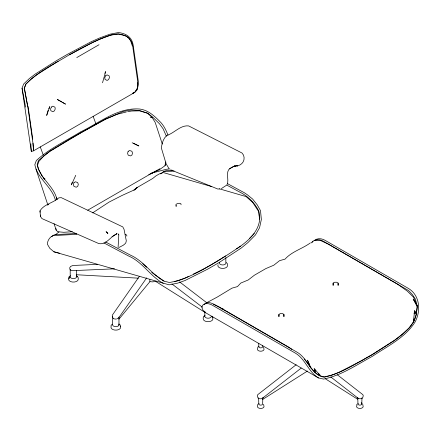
<?xml version="1.0" encoding="UTF-8"?>
<svg xmlns="http://www.w3.org/2000/svg" width="441" height="441" viewBox="0 0 441 441"><rect width="100%" height="100%" fill="white"/><g stroke="black" fill="none" stroke-linecap="round" stroke-linejoin="round"><path stroke-width="0.66" d="M283.916 315.409L283.916 314.389L282.455 313.545L280.388 313.545L278.927 314.389L278.927 316.599L278.927 315.58M283.916 314.389L283.916 316.599L283.916 315.58M338.115 284.114L338.115 283.094L336.654 282.251L334.592 282.257L333.131 283.1L333.131 285.305L333.131 284.291M338.115 283.094L338.115 285.305L338.115 284.285M33.003 143.231L33.549 150.877L31.311 151.395L30.831 143.816M137.757 85.526L137.735 87.39L136.886 90.151L134.643 92.456L33.632 150.772L33.009 143.54L28.097 108.85L24.426 88.244L25.854 84.148C38.147 71.503 54.464 63.934 69.314 54.789C82.787 47.622 96.006 39.762 110.647 35.142C121.192 31.818 132.653 36.223 132.995 48.284L137.57 80.455L137.774 84.286M262.693 345.38L262.66 346.753A1.935 1.119 0 0 1 260.223 347.833A1.935 1.119 0 0 1 259.049 346.196M262.808 397.815L262.66 404A1.935 1.119 0 0 1 260.223 405.075A1.935 1.119 0 0 1 259.049 403.438M361.807 404L361.956 397.815M176.157 205.528L176.13 206.41L175.942 204.415L177.403 203.571L179.437 203.268L180.854 203.676L181.069 204.784M413.504 319.157L413.41 321.202L414.65 310.707L416.326 314.378C413.895 326.241 403.509 333.583 394.497 340.496C387.088 345.264 379.646 349.978 372.237 354.751C356.714 363.015 341.687 373.411 324.273 377.165C314.499 376.035 309.935 365.672 304.307 359.029M118.094 247.517L118.794 234.937L118.304 233.973L118.794 234.904M150.243 173.649L159.074 169.983L165.055 165.667L165.502 162.983M414.033 313.854L414.65 310.707L416.326 314.378L417.219 306.401L413.63 297.311L407.341 291.159L397.584 284.18L328.269 244.11L320.701 240.593L314.88 240.373M226.448 184.917L239.684 192.044C247.93 196.118 254.711 202.821 258.801 211.074C263.514 227.743 249.264 240.78 236.536 248.79M165.055 165.667L165.844 161.996M227.198 184.388C229.055 179.68 225.946 174.14 228.681 169.686C231.078 167.442 234.298 165.557 237.705 165.855C242.627 164.57 245.367 160.083 243.57 155.199L242.092 153.104L241.282 152.641L188.627 125.917C180.413 124.985 174.355 133.077 166.93 135.409M68.592 278.304L68.983 276.876L70.56 275.752M69.865 277.102L69.551 278.243L69.551 277.224M48.069 110.393L46.685 115.432L49.783 106.623L48.802 108.778M102.532 82.765L105.653 71.585L104.859 73.327M72.236 182.26L71.425 184.889L75.742 175.309M137.118 89.275L138.43 84.402L138.369 81.673L133.143 44.976C131.914 37.182 126.093 33.362 118.392 32.557L109.941 34.189L99.572 37.987L91.331 41.669L67.738 54.16L56.58 60.599L35.368 73.978L29.404 78.498L23.649 84.011L22.05 88.178L31.311 151.395M112.008 236.762L116.964 233.763L116.485 233.587L116.964 233.763C110.548 236.2 106.524 245.19 98.784 243.575L42.601 218.89L41.79 218.427L40.423 216.382L40.004 210.881C43.824 204.238 53.339 202.948 58.774 197.849L61.293 197.656L122.785 226.906L124.015 229.248L126.313 240.852L125.779 242.919L124.842 243.961L123.248 245.251L119.053 247.445M204.194 316.605L204.712 315.491M257.875 346.973L257.434 349.3A3.291 1.902 0 0 0 260.725 351.201A3.291 1.902 0 0 0 264.016 349.3L263.575 346.973M257.875 404.221L257.434 406.541A3.291 1.902 0 0 0 260.725 408.443A3.291 1.902 0 0 0 264.016 406.541L263.575 404.221M356.582 405.169L357.023 404.221M204.051 304.692C206.234 301.209 211.46 302.73 214.359 304.45L297.091 352.216C308.044 358.406 310.844 374.795 324.278 376.912L331.985 375.048L338.897 372.353L361.173 360.887L372.237 354.498L394.508 340.248L401.426 334.956L409.132 327.922L413.741 321.577L416.332 314.124L417.335 306.208L415.317 298.965L412.418 294.66L408.548 290.536L323.617 241.37C319.813 238.84 314.075 238.961 311.23 242.903M139.29 276.49L112.306 315.188L112.323 317.255M118.53 318.11L146.699 277.852M206.487 303.436L207.276 302.41L217.259 297.069L231.949 288.166L237.479 286.589L240.764 283.078L248.211 279.985L254.424 275.19L265.879 268.575L273.767 265.228L279.544 260.686L285.068 259.115C291.832 251.513 302.3 248.834 310.387 242.881M118.949 319.179L149.89 281.672L149.819 279.638M312.239 242.318L313.033 241.354M112.212 324.19L111.077 325.48L111.077 326.753A4.84 2.795 0 0 0 116.06 330.122A4.84 2.795 0 0 0 120.41 326.467M166.593 135.712C163.098 138.761 161.957 143.501 161.34 147.906L166.086 163.683L168.87 168.468M135.122 91.408L136.721 89.699M206.377 303.369L207.276 302.41M51.784 236.646C53.422 234.595 56.255 234.177 58.714 234.436L76.343 233.487M249.667 238.212L254.297 233.521M160.474 173.897C163.903 169.95 169.664 171.94 174.14 170.987M162.492 172.591C165.044 169.785 168.991 170.601 172.365 170.248M133.943 190.473L137.537 187.287L152.751 178.462L155.91 175.909L159.438 173.87L162.216 173.203M55.483 234.799L58.967 231.878M135.067 189.299L137.537 187.287L133.237 190.38L121.981 195.495L109.054 202.105L92.643 212.882M226.305 185.385L221.343 188.616M296.187 364.713L257.748 394.662L257.335 395.786L257.963 397.975L259.148 398.653L260.752 398.791L262.345 398.344L301.186 368.103M314.62 240.417C317.559 237.76 322.139 238.504 325.265 240.428L407.997 288.188C420.019 294.963 421.227 311.076 414.876 322.332C404.805 338.01 387.237 346.29 372.281 356.383C356.554 364.845 341.328 375.523 323.556 379.073L318.534 377.954L205.837 312.889L202.943 310.21L201.757 307.134C203.108 302.118 209.409 303.248 212.711 305.409L295.442 353.175C305.503 359.15 308.397 372.011 318.534 377.954M225.654 255.896C209.607 265.89 193.097 276.452 174.757 281.463M240.488 246.199C225.401 256.475 209.988 266.325 193.401 274.026M262.439 399.574L307.438 371.052M58.251 61.178L37.165 74.474L31.361 78.878L25.854 84.148L24.266 88.189L27.783 106.529M76.773 57.578L99.027 44.728M87.753 210.17L152.531 172.773M205.054 315.547L203.874 316.23L203.229 317.625L203.229 318.898A4.84 2.795 0 0 0 209.321 321.594A4.84 2.795 0 0 0 212.259 317.498M153.92 172.018L159.929 168.716M229.552 168.754L234.513 166.031M69.314 54.789L92.775 42.369L100.796 38.786L110.708 35.153L118.497 33.935L126.495 36.19L129.114 38.422L130.779 41.173L132.383 46.084M116.804 318.815L118.205 318.093M188.941 276.264L184.873 278.304L177.695 280.878L169.443 282.51L164.058 281.143L151.715 272.444M132.702 93.299C137.168 92.064 138.016 86.767 137.609 82.787M132.763 93.227L134.643 92.456M221.801 309.003L223.058 308.513M148.744 174.531L152.426 173.214M152.117 173.004L166.257 169.311L169.807 168.886M126.335 111.975L117.102 114.291L105.476 119.087L71.051 138.298L49.872 151.191L38.51 160.403L37.182 164.344C39.558 178.175 53.802 185.738 56.939 199.36L56.294 197.408L57.06 199.238M127.647 111.738L131.583 111.022L139.483 110.845L147.707 113.298L152.073 117.394L155.249 122.576L162.282 143.998M72.291 231.718L63.752 232.297L57.71 231.751L56.194 230.136L54.039 223.631M219.508 188.941L217.821 189.04L170.667 169.829M76.728 234.336L57.065 235.395C51.79 234.254 47.407 239.22 47.391 244.226L49.844 248.355L53.89 251.789L169.09 284.831L177.717 283.128L185.104 280.482L207.805 269.076L218.957 262.632L241.067 248.173L247.892 242.616L255.383 235.009L259.562 227.721L261.353 219.442L260.515 210.677L257.318 204.955L252.643 199.073L247.616 194.972L244.463 192.816L227.495 183.649M97.577 264.352L72.963 265.488L70.566 266.43L69.645 267.946L70.207 269.92L72.142 270.675L114.544 268.817M236.773 165.882L237.705 165.855L234.662 165.833M116.209 319.146L113.64 318.793M138.32 278.161L76.409 274.743L76.348 270.344M53.89 251.789L59.756 253.277M330.739 376.923L358.252 398.344L359.85 398.791L361.455 398.653L362.634 397.975L363.268 395.786L362.849 394.662L337.409 374.833M125.238 234.557L126.655 234.97L126.87 236.078M163.936 172.734L211.768 186.615M219.243 188.787L246.023 196.554L252.66 202.358L258.272 210.925L259.716 219.205M149.89 281.672L152.933 281.887L155.298 281.182L204.955 312.366M213.483 304.318L219.304 307.024L288.618 347.089L291.87 349.415M76.343 275.912L77.318 276.369L78.217 277.72L78.217 278.993A4.84 2.795 0 0 1 72.644 282.042A4.84 2.795 0 0 1 68.983 278.144M234.259 166.064L235.5 166.654L234.535 166.103M132.151 142.741L138.849 145.965L133.32 143.204M105.559 241.955L130.426 255.124C143.744 260.989 151.456 274.203 164.058 281.143M103.916 242.914L128.778 256.083C142.619 262.086 150.16 276.176 163.225 283.343M61.707 101.904L57.369 99.462L65.522 104.137L62.253 102.207M361.19 402.776L362.155 403.333M325.276 378.731L357.585 399.21M142.774 263.74L146.638 267.257M171.902 283.91L202.353 307.19M179.658 281.948L206.84 302.807M119.048 323.986L120.41 325.199L120.542 326.643M318.584 373.67L319.99 375.137L314.179 368.715L315.304 372.7L315.111 370.92L314.179 368.715L315.866 370.716M226.272 262.489L227.413 263.779L227.413 265.052A4.84 2.795 0 0 1 222.424 268.42A4.84 2.795 0 0 1 218.075 264.771M42.264 176.383L38.461 169.168L37.507 165.336L38.858 161.445L44.117 155.656L49.916 151.335L82.164 132.052L105.526 119.23L123.364 111.408L131.253 110.035L139.356 110.448L147.674 113.227L152.641 117.063L159.444 123.728L163.098 128.805L166.345 136.142M43.009 177.42L44.128 178.98M76.536 275.68L77.252 276.761M167.988 135.189C166.279 130.745 164.289 126.374 161.086 122.78C155.1 116.633 148.771 110.239 139.836 109.048C117.725 107.191 99.446 122.89 80.67 131.837C65.731 141.087 49.348 148.54 36.338 160.524L34.828 164.625C37.43 178.699 51.834 186.4 55.406 200.186M362.723 404.221L363.163 406.541A3.291 1.902 0 0 1 359.024 408.377A3.291 1.902 0 0 1 357.023 405.593M212.259 316.23L212.904 317.625M93.145 116.374L95.973 124.026M40.263 146.908L43.328 155.193M35.953 169.024L47.793 204.778M22.05 88.178L25.606 107.113M55.902 228.488L56.194 230.136M28.103 106.496L32.744 139.141M40.004 210.881L40.109 212.204M40.318 215.059L40.423 216.382M357.794 397.815L357.938 404M258.707 343.318L258.79 346.753M258.647 397.815L258.79 404M333.131 283.1L333.131 284.114M278.927 314.389L278.927 315.409M225.836 257.61L225.836 262.704A3.225 1.863 0 0 1 222.507 264.947A3.225 1.863 0 0 1 219.612 262.511M204.839 311.214L204.839 316.351A3.225 1.863 0 0 0 208.064 318.215A3.225 1.863 0 0 0 211.294 316.351M118.965 317.013L118.965 325.177M112.653 316.462L112.653 324.4A3.225 1.863 0 0 0 115.977 326.649A3.225 1.863 0 0 0 118.877 324.212M76.613 274.589L76.613 276.546A3.225 1.863 0 0 1 73.741 278.591A3.225 1.863 0 0 1 70.196 276.931L70.196 269.297M358.252 398.35A3.225 2.166 9.7 0 1 357.089 397.435M361.548 403.438A1.935 1.119 0 0 1 359.873 405.114A1.935 1.119 0 0 1 358.197 403.438M263.509 397.435A3.225 2.161 -9.6 0 1 262.345 398.344M113.651 318.54A3.197 2.194 -5.8 0 1 112.742 317.619M44.8 178.252L44.502 179.515L44.8 178.252M73.961 182.635L73.371 184.564L73.994 186.449L76.265 187.21L77.726 186.367L78.316 184.437L77.693 182.552L75.422 181.791L73.961 182.635M128.16 151.346L127.57 153.27L128.193 155.155L130.464 155.916L131.925 155.078L132.515 153.148L131.892 151.263L129.621 150.502L128.16 151.346M51.432 107.031L50.583 108.905L50.836 110.713L52.92 111.716L54.381 110.873L55.23 108.999L54.976 107.191L52.892 106.187L51.432 107.031M105.631 75.736L104.782 77.61L105.041 79.419L107.119 80.427L108.58 79.584L109.434 77.704L109.175 75.896L107.091 74.893L105.631 75.736M47.942 204.657L47.253 204.938L48.874 204.63L47.942 204.657M152.073 117.394L150.557 117.196L152.079 117.405M107.091 232.6L106.088 231.657L107.88 233.576L107.091 232.6M415.494 302.917L413.223 299.119L417.219 306.401L415.494 302.917M309.334 364.211L307.465 360.181L310.662 367.921L309.334 364.211"/></g></svg>
